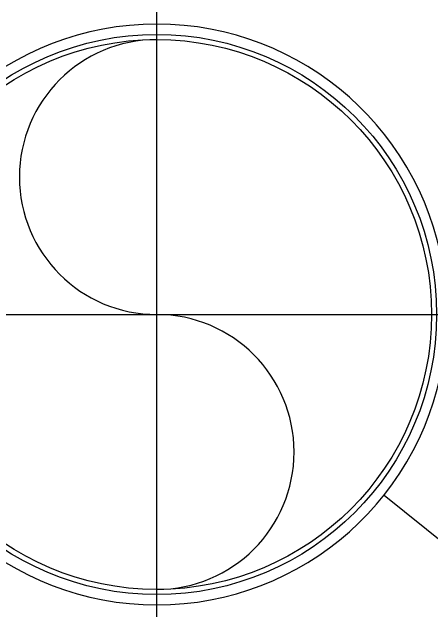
# Model space of a CAD drawing. Extents: x 27938 to 1507990, y 110129 to 923079.
# Drawn here: x 641260 to 643438, y 363789 to 366924 of the extents above; entities that cross this region are included whole.
import ezdxf

# ---------------------------------------------------------------- set-up
doc = ezdxf.new("R2010")
doc.units = 0
doc.header["$LTSCALE"] = 1000
doc.header["$MEASUREMENT"] = 0
doc.linetypes.add('CENTER', pattern=[50.8, 31.75, -6.35, 6.35, -6.35])
doc.layers.add('W_DIM', color=4, linetype='Continuous')
doc.styles.get("Standard").update_dxf_attribs({"font": 'gbenor.shx', "bigfont": 'gbcbig.shx'})
doc.dimstyles.get("Standard").update_dxf_attribs({"dimtxt": 0.18, "dimasz": 0.18, "dimexe": 0.18, "dimexo": 0.0625, "dimgap": 0.09, "dimtad": 0, "dimtih": 1, "dimtoh": 1, "dimdec": 4, "dimzin": 0, "dimdsep": 46, "dimtxsty": 'Standard', "dimcen": 0.09, "dimadec": 0, "dimazin": 0, "dimtfac": 1, "dimtdec": 4, "dimtofl": 0, "dimtmove": 0, "dimatfit": 3, "dimfxl": 1, "dimtolj": 1, "dimtzin": 0, "dimarcsym": 0})

msp = doc.modelspace()

# ---------------------------------------------------------------- linework, layer by layer
at = {"color": 0, "linetype": 'CENTER'}
for p, q in [((642010.6, 363789), (642010.6, 366923.5)), ((640443.4, 365356.3), (643577.9, 365356.3))]:
    msp.add_line(p, q, dxfattribs=at)
at = {"linetype": 'Continuous'}
for radius in [1451.6, 1424.9]:
    msp.add_circle((642010.6, 365356.3), radius, dxfattribs=at)
for start, end in [(6.8242, 173.1758), (186.8242, 353.1758)]:
    msp.add_arc((642010.6, 365356.3), 1505, start, end, dxfattribs=at)
for centre, start, end in [((642010.6, 366068.7), 90, 270), ((642010.6, 364643.9), 270, 90)]:
    msp.add_arc(centre, 712.4, start, end)

# ---------------------------------------------------------------- leaders
at = {"layer": 'W_DIM', "color": 7}
msp.add_leader([(643189.5, 364420.6), (643807.6, 363922.9)], dimstyle='Standard', override={"dimgap": 20}, dxfattribs=at)

doc.saveas('drawing.dxf')
